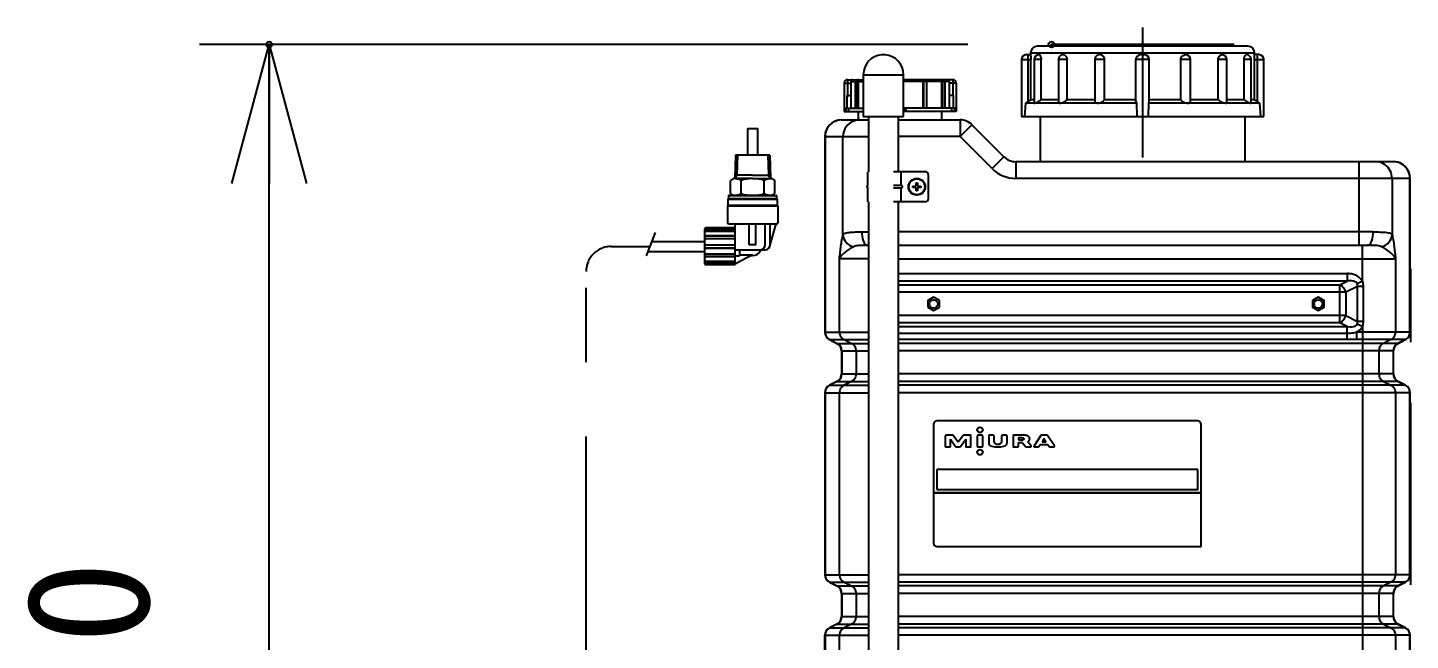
# Model space of a CAD drawing. Units: millimetres at full size. Extents: x -2744 to 2564, y -1956 to 1957.
# Drawn here: x 17 to 844, y -1391 to -1025 of the extents above; entities that cross this region are included whole.
import ezdxf
from ezdxf.enums import TextEntityAlignment as Align

# ---------------------------------------------------------------- set-up
doc = ezdxf.new("R2010")
doc.units = ezdxf.units.MM
doc.header["$LTSCALE"] = 7
doc.header["$PDMODE"] = 32
doc.header["$PDSIZE"] = 3.5
doc.linetypes.add('USER2', pattern=[50.8, 31.75, -6.35, 6.35, -6.35])
for name, color, linetype in [('0-0_0', 7, 'Continuous'), ('0-1_LY_1', 7, 'Continuous'), ('0-2_DEFPOINTS', 7, 'Continuous')]:
    doc.layers.add(name, color=color, linetype=linetype)
doc.styles.add('ＭＳ ゴシック', font='')
doc.styles.get('ＭＳ ゴシック').set_extended_font_data('MS Gothic')

# ---------------------------------------------------------------- blocks, each defined once
blk = doc.blocks.new('_OPEN30')
at = {"layer": '0-0_0'}
blk.add_line((0, 0), (-1, 0), dxfattribs=at)
blk.add_lwpolyline([(-1, 0.26795), (0, 0), (-1, -0.26795)], dxfattribs=at)
blk = doc.blocks.new('D3')
at = {"layer": '0-0_0'}
for p, q in [((-6564.824, 3219.137), (-7024.331, 3219.137)), ((-6982.64, 2569.137), (-6982.64, 3219.137)), ((-6700.324, 2569.137), (-7024.331, 2569.137))]:
    blk.add_line(p, q, dxfattribs=at)
at = {"layer": '0-2_DEFPOINTS'}
for p in [(-6982.64, 3219.137), (-6514.824, 3219.137), (-6650.324, 2569.137)]:
    blk.add_point(p, dxfattribs=at)
at = {"layer": '0-0_0', "xscale": 83.1, "yscale": 83.1}
for p, rotation in [((-6982.64, 3219.137), 90), ((-6982.64, 2569.137), 270)]:
    blk.add_blockref('_OPEN30', p, dxfattribs=dict(at, rotation=rotation))
at = {"layer": '0-0_0', "style": 'ＭＳ ゴシック'}
blk.add_text('650', height=73.31, rotation=90, dxfattribs=at).set_placement((-7032.64, 2760.943), align=Align.BOTTOM_LEFT)

msp = doc.modelspace()

# ---------------------------------------------------------------- linework, layer by layer
at = {"layer": '0-1_LY_1', "linetype": 'USER2'}
for p, q in [((683.407, -1025.151), (683.407, -1102.818)), ((365.669, -1155.897), (388.862, -1155.897)), ((350.669, -1491.763), (350.669, -1170.897))]:
    msp.add_line(p, q, dxfattribs=at)
at = {"layer": '0-1_LY_1'}
for p, q in [((529.407, -1041.305), (527.407, -1041.305)), ((613.907, -1041.263), (616.415, -1041.263)), ((614.907, -1069.341), (614.907, -1041.263)), ((616.407, -1040.263), (750.407, -1040.263)), ((616.407, -1040.263), (616.407, -1041.263)), ((746.407, -1036.263), (620.407, -1036.263)), ((737.907, -1035.263), (628.907, -1035.263)), ((628.907, -1035.263), (628.907, -1036.263)), ((682.407, -1041.263), (684.407, -1041.263)), ((737.907, -1036.263), (737.907, -1035.263)), ((752.907, -1041.263), (750.4, -1041.263)), ((750.407, -1041.263), (750.407, -1040.263)), ((751.907, -1041.263), (751.907, -1069.341)), ((610.907, -1044.263), (610.907, -1078.263)), ((610.907, -1044.263), (616.527, -1044.263)), ((618.508, -1044.263), (618.508, -1070.107)), ((622.717, -1044.263), (618.508, -1044.263)), ((638.2, -1044.263), (633.031, -1044.263)), ((633.031, -1044.263), (633.031, -1069.689)), ((660.564, -1044.263), (654.768, -1044.263)), ((654.768, -1044.263), (654.768, -1069.064)), ((660.564, -1068.263), (660.564, -1044.263)), ((687.407, -1044.263), (679.407, -1044.263)), ((679.407, -1069.341), (679.407, -1044.263)), ((687.407, -1069.341), (687.407, -1044.263)), ((706.251, -1068.263), (706.251, -1044.263)), ((712.047, -1044.263), (706.251, -1044.263)), ((712.047, -1069.057), (712.047, -1044.263)), ((728.615, -1068.263), (728.615, -1044.263)), ((733.784, -1044.263), (728.615, -1044.263)), ((733.784, -1069.694), (733.784, -1044.263)), ((744.098, -1068.263), (744.098, -1044.263)), ((748.307, -1044.263), (744.098, -1044.263)), ((748.307, -1070.102), (748.307, -1044.263)), ((750.288, -1068.263), (750.288, -1044.263)), ((750.288, -1044.263), (755.907, -1044.263)), ((755.907, -1078.263), (755.907, -1044.263)), ((504.907, -1058.263), (508.975, -1058.263)), ((504.907, -1058.263), (504.907, -1075.263)), ((506.907, -1056.263), (506.907, -1065.763)), ((506.907, -1056.263), (516.407, -1056.263)), ((508.975, -1058.263), (508.975, -1073.263)), ((511.427, -1057.263), (511.427, -1073.263)), ((512.927, -1073.263), (512.927, -1057.263)), ((513.374, -1057.263), (513.374, -1073.263)), ((516.407, -1053.263), (540.407, -1053.263)), ((516.407, -1053.263), (516.407, -1078.263)), ((540.407, -1078.263), (540.407, -1053.263)), ((569.907, -1056.263), (540.407, -1056.263)), ((567.857, -1057.263), (540.407, -1057.263)), ((540.407, -1073.263), (540.407, -1058.263)), ((552.283, -1073.263), (552.283, -1057.263)), ((552.541, -1073.263), (552.541, -1057.263)), ((554.407, -1073.263), (554.407, -1057.263)), ((563.441, -1073.263), (563.441, -1057.263)), ((563.888, -1073.263), (563.888, -1057.263)), ((565.388, -1073.263), (565.388, -1057.263)), ((567.84, -1073.263), (567.84, -1058.263)), ((571.907, -1058.263), (567.84, -1058.263)), ((569.907, -1056.263), (569.907, -1065.763)), ((571.907, -1058.263), (571.907, -1075.263)), ((506.475, -1065.763), (506.475, -1073.263)), ((506.475, -1065.763), (508.975, -1065.763)), ((504.907, -1073.263), (516.407, -1073.263)), ((505.907, -1073.263), (505.907, -1075.263)), ((507.606, -1073.263), (507.606, -1075.263)), ((571.907, -1073.263), (540.407, -1073.263)), ((540.907, -1073.263), (540.907, -1075.263)), ((541.907, -1073.263), (541.907, -1075.263)), ((569.209, -1073.263), (569.209, -1075.263)), ((570.907, -1073.263), (570.907, -1075.263)), ((612.995, -1078.263), (613.508, -1070.263)), ((679.66, -1070.263), (613.508, -1070.263)), ((679.407, -1068.263), (660.564, -1068.263)), ((679.407, -1069.341), (679.66, -1070.263)), ((679.66, -1070.263), (679.894, -1078.263)), ((686.921, -1078.263), (687.155, -1070.263)), ((687.155, -1070.263), (687.407, -1069.341)), ((753.307, -1070.263), (687.155, -1070.263)), ((706.251, -1068.263), (687.407, -1068.263)), ((728.615, -1068.263), (712.047, -1068.263)), ((744.098, -1068.263), (733.784, -1068.263)), ((750.288, -1068.263), (748.307, -1068.263)), ((753.307, -1070.263), (753.82, -1078.263)), ((503.407, -1080.263), (519.407, -1080.263)), ((504.907, -1075.263), (516.407, -1075.263)), ((513.407, -1075.263), (513.407, -1080.263)), ((516.407, -1078.263), (540.407, -1078.263)), ((519.407, -1078.263), (519.407, -1111.263)), ((537.407, -1111.263), (537.407, -1078.263)), ((571.907, -1075.263), (540.407, -1075.263)), ((563.407, -1080.263), (563.407, -1075.263)), ((610.907, -1078.263), (755.907, -1078.263)), ((622.157, -1078.263), (622.157, -1105.263)), ((744.657, -1105.263), (744.657, -1078.263)), ((447.191, -1085.397), (447.191, -1101.397)), ((493.407, -1090.263), (519.407, -1090.263)), ((493.407, -1090.263), (493.407, -1207.173)), ((493.557, -1090.263), (493.557, -1207.173)), ((504.239, -1148.918), (504.239, -1090.263)), ((574.265, -1090.263), (537.407, -1090.263)), ((574.265, -1090.263), (581.336, -1083.192)), ((593.407, -1109.405), (574.265, -1090.263)), ((439.969, -1101.397), (439.531, -1115.403)), ((460.414, -1101.397), (439.969, -1101.397)), ((441.131, -1101.397), (440.76, -1113.275)), ((459.252, -1101.397), (459.623, -1113.275)), ((460.414, -1101.397), (460.851, -1115.403)), ((607.55, -1105.263), (607.55, -1115.263)), ((833.407, -1105.263), (607.55, -1105.263)), ((812.725, -1105.263), (812.725, -1155.263)), ((438.691, -1115.397), (436.912, -1116.424)), ((450.191, -1115.397), (438.691, -1115.397)), ((439.531, -1115.403), (440.76, -1113.275)), ((450.191, -1113.275), (439.598, -1113.275)), ((450.191, -1113.275), (460.785, -1113.275)), ((450.191, -1115.397), (461.691, -1115.397)), ((460.851, -1115.403), (459.623, -1113.275)), ((461.691, -1115.397), (460.851, -1115.397)), ((461.691, -1115.397), (463.47, -1116.424)), ((519.107, -1119.563), (519.107, -1111.263)), ((519.107, -1111.263), (519.407, -1111.263)), ((553.407, -1111.263), (534.51, -1111.263)), ((539.107, -1119.563), (539.107, -1111.263)), ((555.407, -1127.263), (555.407, -1113.263)), ((843.407, -1115.263), (607.55, -1115.263)), ((832.576, -1115.263), (832.576, -1148.918)), ((843.258, -1207.173), (843.258, -1115.263)), ((843.407, -1207.173), (843.407, -1115.263)), ((436.912, -1124.37), (436.912, -1116.424)), ((438.691, -1125.397), (436.912, -1124.37)), ((443.263, -1124.37), (443.263, -1116.424)), ((457.119, -1124.37), (457.119, -1116.424)), ((461.691, -1125.397), (463.47, -1124.37)), ((463.47, -1124.37), (463.47, -1116.424)), ((519.439, -1119.563), (519.107, -1119.563)), ((519.107, -1120.963), (519.439, -1120.963)), ((519.107, -1129.263), (519.107, -1120.963)), ((539.107, -1119.563), (534.51, -1119.563)), ((534.51, -1120.963), (539.107, -1120.963)), ((539.107, -1129.263), (539.107, -1120.963)), ((545.957, -1120.623), (545.957, -1119.903)), ((545.957, -1119.903), (548.047, -1119.903)), ((548.047, -1120.623), (545.957, -1120.623)), ((548.047, -1117.813), (548.767, -1117.813)), ((548.047, -1119.903), (548.047, -1117.813)), ((548.047, -1122.713), (548.047, -1120.623)), ((548.767, -1122.713), (548.047, -1122.713)), ((548.767, -1117.813), (548.767, -1119.903)), ((548.767, -1119.903), (550.857, -1119.903)), ((550.857, -1120.623), (548.767, -1120.623)), ((548.767, -1120.623), (548.767, -1122.713)), ((550.857, -1119.903), (550.857, -1120.623)), ((435.441, -1131.397), (435.191, -1131.647)), ((435.191, -1131.647), (465.191, -1131.647)), ((435.191, -1131.647), (435.191, -1141.897)), ((435.441, -1127.647), (435.691, -1127.397)), ((435.441, -1127.647), (435.441, -1131.397)), ((464.941, -1131.397), (435.441, -1131.397)), ((435.691, -1125.897), (435.691, -1127.397)), ((464.691, -1127.397), (435.691, -1127.397)), ((436.191, -1125.397), (464.191, -1125.397)), ((461.691, -1125.397), (438.691, -1125.397)), ((443.191, -1125.397), (457.191, -1125.397)), ((443.191, -1125.397), (450.191, -1125.397)), ((457.191, -1125.397), (450.191, -1125.397)), ((464.691, -1127.397), (464.691, -1125.897)), ((464.941, -1127.647), (464.941, -1131.397)), ((464.941, -1131.397), (465.191, -1131.647)), ((465.191, -1131.647), (465.191, -1141.897)), ((519.107, -1129.263), (519.407, -1129.263)), ((519.407, -1129.263), (519.407, -1553.263)), ((553.407, -1129.263), (534.51, -1129.263)), ((537.407, -1553.263), (537.407, -1129.263)), ((386.693, -1161.449), (392.116, -1147.567)), ((421.691, -1166.397), (421.691, -1145.397)), ((439.191, -1144.897), (422.191, -1144.897)), ((439.191, -1144.943), (422.191, -1144.943)), ((439.191, -1145.911), (422.191, -1145.911)), ((439.191, -1146.365), (422.191, -1146.365)), ((439.191, -1146.91), (422.191, -1146.91)), ((436.191, -1142.397), (435.691, -1142.397)), ((436.191, -1142.397), (464.191, -1142.397)), ((439.691, -1165.671), (439.691, -1142.897)), ((439.691, -1166.397), (439.691, -1145.397)), ((448.191, -1154.897), (448.191, -1142.897)), ((452.191, -1154.897), (452.191, -1142.897)), ((457.691, -1154.897), (457.691, -1142.897)), ((460.691, -1154.897), (464.191, -1142.397)), ((460.691, -1154.897), (460.691, -1142.897)), ((464.191, -1142.397), (464.691, -1142.397)), ((515.476, -1147.263), (519.407, -1147.263)), ((821.339, -1147.263), (537.407, -1147.263)), ((390.034, -1152.897), (421.691, -1152.897)), ((439.191, -1149.555), (422.191, -1149.555)), ((439.191, -1149.843), (422.191, -1149.843)), ((439.191, -1151.285), (422.191, -1151.285)), ((422.191, -1154.898), (439.191, -1154.898)), ((422.191, -1154.944), (439.191, -1154.944)), ((422.191, -1156.851), (439.191, -1156.851)), ((422.191, -1156.896), (439.191, -1156.896)), ((452.191, -1154.897), (448.191, -1154.897)), ((518.921, -1155.263), (518.443, -1155.263)), ((519.407, -1155.263), (518.921, -1155.263)), ((537.407, -1155.263), (817.894, -1155.263)), ((814.813, -1176.767), (814.813, -1155.263)), ((818.348, -1155.263), (817.894, -1155.263)), ((387.69, -1158.897), (421.691, -1158.897)), ((439.191, -1160.509), (422.191, -1160.509)), ((439.191, -1161.951), (422.191, -1161.951)), ((439.191, -1162.24), (422.191, -1162.24)), ((439.191, -1164.885), (422.191, -1164.885)), ((439.191, -1165.43), (422.191, -1165.43)), ((439.691, -1157.897), (457.691, -1157.897)), ((439.691, -1161.477), (442.391, -1161.477)), ((439.691, -1166.497), (439.691, -1165.671)), ((450.191, -1160.997), (440.423, -1166.114)), ((442.391, -1157.897), (442.391, -1161.477)), ((442.391, -1160.997), (450.191, -1160.997)), ((449.428, -1161.397), (450.191, -1161.397)), ((519.407, -1163.263), (502.151, -1163.263)), ((502.151, -1207.173), (502.151, -1163.263)), ((537.407, -1163.263), (834.663, -1163.263)), ((834.663, -1163.263), (834.663, -1207.173)), ((439.191, -1165.884), (422.191, -1165.884)), ((439.191, -1166.852), (422.191, -1166.852)), ((439.191, -1166.897), (422.191, -1166.897)), ((843.514, -1169.338), (843.514, -1213.248)), ((805.809, -1176.645), (537.407, -1176.645)), ((537.407, -1178.881), (801.336, -1178.881)), ((801.336, -1178.881), (805.809, -1176.645)), ((801.336, -1201.645), (801.336, -1178.881)), ((811.952, -1179.813), (804.872, -1183.353)), ((814.813, -1176.767), (811.801, -1178.197)), ((811.952, -1200.713), (811.952, -1179.813)), ((815.353, -1179.813), (815.353, -1200.713)), ((804.872, -1183.353), (537.407, -1183.353)), ((558.407, -1186.263), (554.943, -1188.263)), ((554.943, -1188.263), (554.943, -1192.263)), ((561.872, -1188.263), (558.407, -1186.263)), ((561.872, -1192.263), (561.872, -1188.263)), ((561.907, -1192.284), (561.907, -1188.242)), ((788.407, -1186.263), (784.943, -1188.263)), ((784.943, -1188.263), (784.943, -1192.263)), ((791.872, -1188.263), (788.407, -1186.263)), ((791.872, -1192.263), (791.872, -1188.263)), ((804.872, -1183.353), (804.872, -1197.173)), ((804.872, -1197.173), (537.407, -1197.173)), ((554.907, -1192.284), (558.407, -1194.304)), ((554.943, -1192.263), (558.407, -1194.263)), ((558.407, -1194.263), (561.872, -1192.263)), ((558.407, -1194.304), (561.907, -1192.284)), ((784.943, -1192.263), (788.407, -1194.263)), ((788.407, -1194.263), (791.872, -1192.263)), ((804.872, -1197.173), (811.952, -1200.713)), ((801.336, -1201.645), (537.407, -1201.645)), ((537.407, -1203.881), (805.809, -1203.881)), ((805.809, -1203.881), (801.336, -1201.645)), ((814.813, -1203.758), (811.801, -1202.329)), ((815.353, -1200.713), (811.952, -1200.713)), ((814.813, -1203.758), (814.813, -1418.336)), ((493.407, -1207.173), (519.407, -1207.173)), ((496.171, -1211.645), (519.407, -1211.645)), ((496.171, -1211.645), (500.644, -1213.881)), ((496.3, -1211.645), (500.739, -1213.881)), ((500.644, -1213.881), (519.407, -1213.881)), ((504.895, -1211.645), (509.334, -1213.881)), ((537.407, -1207.744), (805.809, -1207.744)), ((805.809, -1211.608), (537.407, -1211.608)), ((836.171, -1213.881), (537.407, -1213.881)), ((843.407, -1207.173), (811.336, -1207.173)), ((840.644, -1211.645), (811.336, -1211.645)), ((831.92, -1211.645), (827.481, -1213.881)), ((840.515, -1211.645), (836.076, -1213.881)), ((836.171, -1213.881), (840.644, -1211.645)), ((503.407, -1218.353), (519.407, -1218.353)), ((503.407, -1218.353), (503.407, -1232.173)), ((503.482, -1218.353), (503.482, -1232.173)), ((512.077, -1218.353), (512.077, -1232.173)), ((833.407, -1218.353), (537.407, -1218.353)), ((824.738, -1218.353), (824.738, -1232.173)), ((833.333, -1218.353), (833.333, -1232.173)), ((833.407, -1232.173), (833.407, -1218.353)), ((500.644, -1236.645), (496.171, -1238.881)), ((496.171, -1238.881), (519.407, -1238.881)), ((500.739, -1236.645), (496.3, -1238.881)), ((500.644, -1236.645), (519.407, -1236.645)), ((503.407, -1232.173), (519.407, -1232.173)), ((509.334, -1236.645), (504.895, -1238.881)), ((833.407, -1232.173), (537.407, -1232.173)), ((836.171, -1236.645), (537.407, -1236.645)), ((840.644, -1238.881), (537.407, -1238.881)), ((827.481, -1236.645), (831.92, -1238.881)), ((836.076, -1236.645), (840.515, -1238.881)), ((840.644, -1238.881), (836.171, -1236.645)), ((493.407, -1243.353), (519.407, -1243.353)), ((493.407, -1243.353), (493.407, -1352.173)), ((493.557, -1243.353), (493.557, -1352.173)), ((502.151, -1352.173), (502.151, -1243.353)), ((843.407, -1243.353), (537.407, -1243.353)), ((834.663, -1243.353), (834.663, -1352.173)), ((843.258, -1352.173), (843.258, -1243.353)), ((843.407, -1352.173), (843.407, -1243.353)), ((843.514, -1249.429), (843.514, -1358.248)), ((558.407, -1262.263), (558.407, -1303.263)), ((716.407, -1260.263), (560.407, -1260.263)), ((718.407, -1303.263), (718.407, -1262.263)), ((565.408, -1269.163), (565.408, -1275.363)), ((569.817, -1268.763), (565.808, -1268.763)), ((568.52, -1271.162), (571.545, -1275.589)), ((568.52, -1275.363), (568.52, -1271.162)), ((573.114, -1273.022), (570.141, -1268.928)), ((576.195, -1268.923), (573.114, -1273.022)), ((574.48, -1275.595), (577.638, -1271.162)), ((580.343, -1268.763), (576.515, -1268.763)), ((577.638, -1271.162), (577.638, -1275.363)), ((580.743, -1275.363), (580.743, -1269.163)), ((584.51, -1269.163), (584.51, -1275.363)), ((587.369, -1268.763), (584.91, -1268.763)), ((587.769, -1275.363), (587.769, -1269.163)), ((591.36, -1269.163), (591.36, -1273.047)), ((594.181, -1268.763), (591.76, -1268.763)), ((594.581, -1272.864), (594.581, -1269.163)), ((599.103, -1269.163), (599.103, -1272.864)), ((601.924, -1268.763), (599.503, -1268.763)), ((602.324, -1273.047), (602.324, -1269.163)), ((605.939, -1269.163), (605.939, -1275.363)), ((609.191, -1273.172), (611.197, -1273.172)), ((609.191, -1275.363), (609.191, -1273.172)), ((616.71, -1275.112), (614.726, -1272.652)), ((622.613, -1268.941), (618.476, -1275.141)), ((626.17, -1268.763), (622.945, -1268.763)), ((630.642, -1275.141), (626.503, -1268.941)), ((565.808, -1275.763), (568.12, -1275.763)), ((571.875, -1275.763), (574.154, -1275.763)), ((578.038, -1275.763), (580.343, -1275.763)), ((584.91, -1275.763), (587.369, -1275.763)), ((606.339, -1275.763), (608.791, -1275.763)), ((611.508, -1273.321), (613.358, -1275.614)), ((613.669, -1275.763), (616.399, -1275.763)), ((618.809, -1275.763), (621.01, -1275.763)), ((621.343, -1275.585), (622.195, -1274.308)), ((622.195, -1274.308), (626.686, -1274.308)), ((626.686, -1274.308), (627.538, -1275.585)), ((627.871, -1275.763), (630.31, -1275.763)), ((560.407, -1289.263), (560.407, -1301.263)), ((716.407, -1289.263), (560.407, -1289.263)), ((558.407, -1303.263), (718.407, -1303.263)), ((560.407, -1335.263), (718.407, -1335.263)), ((493.407, -1352.173), (519.407, -1352.173)), ((843.407, -1352.173), (537.407, -1352.173)), ((496.171, -1356.645), (519.407, -1356.645)), ((496.171, -1356.645), (500.644, -1358.881)), ((496.3, -1356.645), (500.739, -1358.881)), ((500.644, -1358.881), (519.407, -1358.881)), ((503.407, -1363.353), (519.407, -1363.353)), ((503.407, -1363.353), (503.407, -1377.173)), ((503.482, -1363.353), (503.482, -1377.173)), ((504.895, -1356.645), (509.334, -1358.881)), ((512.077, -1363.353), (512.077, -1377.173)), ((840.644, -1356.645), (537.407, -1356.645)), ((836.171, -1358.881), (537.407, -1358.881)), ((833.407, -1363.353), (537.407, -1363.353)), ((824.738, -1363.353), (824.738, -1377.173)), ((831.92, -1356.645), (827.481, -1358.881)), ((833.333, -1363.353), (833.333, -1377.173)), ((833.407, -1377.173), (833.407, -1363.353)), ((840.515, -1356.645), (836.076, -1358.881)), ((836.171, -1358.881), (840.644, -1356.645)), ((503.407, -1377.173), (519.407, -1377.173)), ((833.407, -1377.173), (537.407, -1377.173)), ((493.407, -1388.353), (519.407, -1388.353)), ((493.407, -1502.173), (493.407, -1388.353)), ((500.644, -1381.645), (496.171, -1383.881)), ((496.171, -1383.881), (519.407, -1383.881)), ((500.739, -1381.645), (496.3, -1383.881)), ((500.644, -1381.645), (519.407, -1381.645)), ((502.151, -1419.178), (502.151, -1388.353)), ((509.334, -1381.645), (504.895, -1383.881)), ((836.171, -1381.645), (537.407, -1381.645)), ((840.644, -1383.881), (537.407, -1383.881)), ((843.407, -1388.353), (537.407, -1388.353)), ((827.481, -1381.645), (831.92, -1383.881)), ((834.663, -1388.353), (834.663, -1418.336)), ((836.076, -1381.645), (840.515, -1383.881)), ((840.644, -1383.881), (836.171, -1381.645)), ((843.258, -1416.988), (843.258, -1388.353)), ((843.407, -1416.988), (843.407, -1388.353))]:
    msp.add_line(p, q, dxfattribs=at)
for points in [[(616.415, -1041.263), (616.437, -1041.432), (616.469, -1041.92), (616.501, -1042.672), (616.523, -1043.605), (616.527, -1044.263)], [(621.508, -1041.263), (621.894, -1041.432), (622.248, -1041.919), (622.525, -1042.671), (622.686, -1043.602), (622.717, -1044.263)], [(636.033, -1041.263), (636.738, -1041.432), (637.374, -1041.919), (637.863, -1042.671), (638.145, -1043.602), (638.2, -1044.263)], [(657.769, -1041.263), (658.687, -1041.432), (659.508, -1041.919), (660.135, -1042.671), (660.495, -1043.602), (660.564, -1044.263)], [(706.251, -1044.263), (706.316, -1043.763), (706.41, -1043.27), (706.867, -1042.389), (707.571, -1041.719), (708.437, -1041.336), (709.049, -1041.263)], [(728.615, -1044.263), (728.666, -1043.764), (728.74, -1043.27), (729.098, -1042.389), (729.646, -1041.719), (730.315, -1041.336), (730.785, -1041.263)], [(744.098, -1044.263), (744.169, -1043.27), (744.373, -1042.389), (744.681, -1041.719), (745.052, -1041.336), (745.308, -1041.263)], [(750.288, -1044.263), (750.298, -1043.271), (750.324, -1042.391), (750.357, -1041.721), (750.387, -1041.337), (750.4, -1041.263)], [(618.508, -1068.263), (616.527, -1068.263), (616.527, -1044.263)], [(633.031, -1068.263), (622.717, -1068.263), (622.717, -1044.263)], [(654.768, -1068.263), (638.2, -1068.263), (638.2, -1044.263)], [(509.907, -1056.263), (509.362, -1056.432), (509.089, -1056.732), (508.97, -1057.067), (508.958, -1057.263), (516.407, -1057.263)], [(508.958, -1057.263), (508.963, -1057.402), (508.975, -1058.048), (508.975, -1058.263)], [(512.927, -1057.263), (512.923, -1057.145), (512.913, -1057.029), (512.896, -1056.917), (512.872, -1056.809), (512.842, -1056.707), (512.807, -1056.613), (512.766, -1056.529), (512.721, -1056.454), (512.671, -1056.39), (512.618, -1056.339), (512.562, -1056.3), (512.505, -1056.275), (512.466, -1056.266), (512.427, -1056.263)], [(513.726, -1056.263), (513.563, -1056.372), (513.465, -1056.585), (513.408, -1056.829), (513.38, -1057.075), (513.374, -1057.263)], [(552.283, -1057.263), (552.297, -1056.999), (552.333, -1056.767), (552.408, -1056.52), (552.534, -1056.32), (552.657, -1056.263)], [(553.407, -1056.263), (553.272, -1056.275), (553.14, -1056.312), (553.014, -1056.372), (552.898, -1056.454), (552.795, -1056.556), (552.707, -1056.675), (552.636, -1056.809), (552.584, -1056.954), (552.552, -1057.106), (552.541, -1057.263)], [(563.441, -1057.263), (563.429, -1056.999), (563.396, -1056.767), (563.328, -1056.52), (563.21, -1056.32), (563.089, -1056.263)], [(564.388, -1056.263), (564.31, -1056.275), (564.234, -1056.312), (564.161, -1056.372), (564.094, -1056.454), (564.035, -1056.556), (563.984, -1056.675), (563.943, -1056.809), (563.913, -1056.954), (563.894, -1057.106), (563.888, -1057.263)], [(567.857, -1057.263), (567.823, -1056.964), (567.652, -1056.621), (567.289, -1056.341), (566.907, -1056.263)], [(567.84, -1058.263), (567.84, -1058.178), (567.849, -1057.523), (567.857, -1057.263)], [(570.34, -1073.263), (570.34, -1065.763), (567.84, -1065.763)], [(613.508, -1070.263), (614.907, -1069.341), (614.968, -1069.3), (615.748, -1068.781), (616.527, -1068.263)], [(618.508, -1070.116), (618.635, -1070.253), (618.736, -1070.263)], [(618.736, -1070.263), (619.014, -1070.226), (619.57, -1070.05), (620.288, -1069.734), (621.166, -1069.267), (621.676, -1068.964), (622.174, -1068.642), (622.717, -1068.263)], [(633.031, -1069.699), (633.034, -1069.755), (633.219, -1070.088), (633.708, -1070.253), (633.91, -1070.263)], [(633.91, -1070.263), (634.366, -1070.226), (635.118, -1070.05), (635.953, -1069.734), (636.411, -1069.514), (636.856, -1069.267), (637.324, -1068.972), (637.766, -1068.642), (638.2, -1068.263)], [(654.768, -1069.066), (654.768, -1069.092), (655.047, -1069.755), (655.569, -1070.088), (656.347, -1070.253), (656.62, -1070.263)], [(656.62, -1070.263), (657.184, -1070.226), (658.017, -1070.05), (658.843, -1069.734), (659.634, -1069.267), (660.307, -1068.642), (660.564, -1068.263)], [(706.251, -1068.263), (706.593, -1068.688), (706.957, -1069.092), (707.456, -1069.466), (708.017, -1069.755), (708.935, -1070.088), (709.911, -1070.253), (710.195, -1070.263)], [(710.195, -1070.263), (710.715, -1070.226), (711.338, -1070.05), (711.788, -1069.734), (712.028, -1069.267), (712.047, -1069.064)], [(728.615, -1068.263), (729.14, -1068.686), (729.676, -1069.092), (730.276, -1069.454), (730.91, -1069.755), (731.827, -1070.088), (732.681, -1070.253), (732.905, -1070.263)], [(732.905, -1070.263), (733.279, -1070.226), (733.641, -1070.05), (733.783, -1069.734), (733.784, -1069.699)], [(744.098, -1068.263), (744.721, -1068.682), (745.351, -1069.092), (745.952, -1069.441), (746.571, -1069.755), (747.348, -1070.088), (747.95, -1070.253), (748.079, -1070.263)], [(748.079, -1070.263), (748.25, -1070.226), (748.307, -1070.116)], [(750.288, -1068.263), (751.067, -1068.781), (751.847, -1069.3), (751.907, -1069.341), (753.307, -1070.263)], [(503.482, -1080.263), (501.929, -1080.386), (500.415, -1080.752), (498.976, -1081.353), (497.648, -1082.173), (496.464, -1083.192), (495.452, -1084.385), (494.638, -1085.723), (494.042, -1087.173), (493.679, -1088.699), (493.557, -1090.263)], [(514.164, -1080.263), (512.612, -1080.386), (511.097, -1080.752), (509.658, -1081.353), (508.33, -1082.173), (507.146, -1083.192), (506.134, -1084.385), (505.321, -1085.723), (504.725, -1087.173), (504.361, -1088.699), (504.239, -1090.263)], [(537.407, -1080.263), (574.265, -1080.263), (574.265, -1090.263)], [(447.191, -1085.397), (453.191, -1085.397), (453.191, -1101.397)], [(581.336, -1083.192), (600.479, -1102.334), (593.407, -1109.405)], [(832.576, -1115.263), (832.507, -1114.087), (832.302, -1112.928), (831.963, -1111.802), (831.494, -1110.723), (830.903, -1109.707), (830.198, -1108.768), (829.388, -1107.92), (828.485, -1107.173), (827.5, -1106.538), (826.449, -1106.024), (825.345, -1105.638), (824.203, -1105.386), (823.429, -1105.294), (822.651, -1105.263)], [(843.258, -1115.263), (843.19, -1114.087), (842.984, -1112.928), (842.645, -1111.802), (842.177, -1110.723), (841.586, -1109.707), (840.88, -1108.768), (840.07, -1107.92), (839.167, -1107.173), (838.183, -1106.538), (837.131, -1106.024), (836.027, -1105.638), (834.886, -1105.386), (834.112, -1105.294), (833.333, -1105.263)], [(435.441, -1127.647), (464.941, -1127.647), (464.691, -1127.397)], [(502.151, -1163.263), (502.154, -1163.244), (502.257, -1162.264), (502.361, -1161.284), (502.466, -1160.305), (502.574, -1159.326), (502.685, -1158.347), (502.793, -1157.438), (502.904, -1156.53), (503.02, -1155.622), (503.141, -1154.715), (503.267, -1153.808), (503.401, -1152.896), (503.55, -1151.987), (503.725, -1151.083), (503.888, -1150.36), (504.064, -1149.639), (504.239, -1148.918)], [(504.239, -1148.918), (504.927, -1148.239), (505.54, -1147.939), (506.225, -1147.771), (507.07, -1147.619), (507.908, -1147.504), (508.63, -1147.435), (509.357, -1147.385), (510.086, -1147.35), (510.921, -1147.318), (511.754, -1147.296), (512.587, -1147.281), (513.55, -1147.272), (514.513, -1147.267), (515.476, -1147.263)], [(504.239, -1148.918), (504.405, -1150.13), (504.781, -1151.31), (505.356, -1152.426), (506.115, -1153.447), (507.036, -1154.346), (508.096, -1155.099), (509.266, -1155.686), (510.515, -1156.09)], [(515.476, -1147.263), (515.518, -1148.514), (515.645, -1149.735), (515.851, -1150.895), (516.134, -1151.965), (516.485, -1152.92), (516.896, -1153.735), (517.357, -1154.391), (517.857, -1154.871), (518.382, -1155.164), (518.921, -1155.263)], [(817.894, -1155.263), (818.433, -1155.164), (818.958, -1154.871), (819.458, -1154.391), (819.919, -1153.735), (820.33, -1152.92), (820.681, -1151.965), (820.964, -1150.895), (821.17, -1149.735), (821.297, -1148.514), (821.339, -1147.263)], [(821.339, -1147.263), (822.063, -1147.264), (822.787, -1147.267), (823.655, -1147.273), (824.524, -1147.285), (825.392, -1147.304), (826.155, -1147.327), (826.917, -1147.359), (827.68, -1147.401), (828.611, -1147.473), (829.535, -1147.581), (830.264, -1147.706), (830.993, -1147.875), (831.525, -1148.043), (831.999, -1148.308), (832.576, -1148.918)], [(826.3, -1156.09), (827.549, -1155.686), (828.719, -1155.099), (829.779, -1154.346), (830.7, -1153.447), (831.459, -1152.426), (832.034, -1151.31), (832.41, -1150.13), (832.576, -1148.918)], [(832.576, -1148.918), (832.747, -1149.619), (832.919, -1150.32), (833.079, -1151.024), (833.259, -1151.947), (833.411, -1152.876), (833.548, -1153.808), (833.673, -1154.708), (833.793, -1155.609), (833.908, -1156.51), (834.019, -1157.412), (834.126, -1158.314), (834.238, -1159.299), (834.347, -1160.285), (834.453, -1161.271), (834.557, -1162.257), (834.661, -1163.244), (834.663, -1163.263)], [(510.515, -1156.09), (509.849, -1156.468), (509.183, -1156.845), (508.525, -1157.234), (507.869, -1157.65), (507.226, -1158.086), (506.591, -1158.535), (505.959, -1159.001), (505.338, -1159.48), (504.734, -1159.98), (504.153, -1160.505), (503.667, -1160.99), (503.206, -1161.503), (502.83, -1161.98), (502.508, -1162.493), (502.151, -1163.263)], [(518.443, -1155.263), (517.458, -1155.274), (516.473, -1155.285), (515.488, -1155.306), (514.542, -1155.347), (513.596, -1155.416), (512.652, -1155.517), (512.069, -1155.604), (511.498, -1155.736), (511.004, -1155.906), (510.515, -1156.09)], [(826.3, -1156.09), (825.408, -1155.814), (824.509, -1155.569), (823.675, -1155.433), (822.829, -1155.365), (821.977, -1155.332), (821.178, -1155.308), (820.381, -1155.288), (819.584, -1155.273), (818.787, -1155.265), (818.348, -1155.263)], [(834.663, -1163.263), (834.307, -1162.493), (833.859, -1161.787), (833.313, -1161.145), (832.709, -1160.55), (832.109, -1160.014), (831.494, -1159.502), (830.865, -1159.011), (830.224, -1158.535), (829.592, -1158.086), (828.949, -1157.652), (828.294, -1157.236), (827.634, -1156.847), (826.967, -1156.469), (826.3, -1156.09)], [(537.407, -1172.173), (805.809, -1172.173), (805.809, -1176.645)], [(814.813, -1176.767), (814.278, -1175.841), (813.597, -1175.001), (812.775, -1174.256), (811.823, -1173.615), (810.751, -1173.085), (809.572, -1172.672), (808.299, -1172.38), (806.947, -1172.214), (806.382, -1172.183), (805.809, -1172.173)], [(804.872, -1183.353), (804.646, -1182.62), (804.339, -1181.905), (803.959, -1181.225), (803.516, -1180.597), (803.019, -1180.036), (802.481, -1179.555), (801.916, -1179.167), (801.336, -1178.881)], [(811.801, -1178.197), (811.518, -1177.742), (811.119, -1177.351), (810.608, -1177.028), (809.992, -1176.778), (809.277, -1176.602), (808.471, -1176.504), (807.584, -1176.483), (806.626, -1176.541), (806.222, -1176.587), (805.809, -1176.645)], [(811.952, -1179.813), (812.004, -1178.965), (811.93, -1178.551), (811.801, -1178.197)], [(814.813, -1176.767), (815.041, -1177.462), (815.193, -1178.235), (815.273, -1179.024), (815.353, -1179.813), (811.952, -1179.813)], [(561.907, -1188.242), (558.407, -1186.221), (554.907, -1188.242), (554.907, -1192.284)], [(801.336, -1201.645), (801.916, -1201.359), (802.481, -1200.971), (803.019, -1200.49), (803.516, -1199.929), (803.959, -1199.301), (804.339, -1198.621), (804.646, -1197.906), (804.872, -1197.173)], [(805.809, -1203.881), (807.267, -1204.031), (808.58, -1204.014), (809.715, -1203.828), (810.645, -1203.479), (811.346, -1202.975), (811.801, -1202.329)], [(811.336, -1207.173), (811.336, -1211.645), (805.809, -1211.608), (805.809, -1203.881)], [(811.336, -1207.173), (813.417, -1205.707), (814.813, -1203.758)], [(811.801, -1202.329), (812.009, -1201.504), (812.008, -1201.125), (811.952, -1200.713)], [(815.353, -1200.713), (815.323, -1201.463), (815.2, -1202.234), (815.006, -1202.996), (814.813, -1203.758)], [(493.557, -1207.173), (493.604, -1207.862), (493.745, -1208.539), (493.978, -1209.189), (494.298, -1209.801), (494.698, -1210.363), (495.171, -1210.864), (495.709, -1211.294), (496.3, -1211.645)], [(503.482, -1218.353), (503.435, -1217.663), (503.293, -1216.987), (503.06, -1216.336), (502.741, -1215.724), (502.341, -1215.163), (501.867, -1214.662), (501.33, -1214.232), (500.739, -1213.881)], [(502.151, -1207.173), (502.199, -1207.862), (502.34, -1208.539), (502.573, -1209.189), (502.893, -1209.801), (503.293, -1210.363), (503.766, -1210.864), (504.304, -1211.294), (504.895, -1211.645)], [(512.077, -1218.353), (512.03, -1217.663), (511.888, -1216.987), (511.655, -1216.336), (511.336, -1215.724), (510.935, -1215.163), (510.462, -1214.662), (509.925, -1214.232), (509.334, -1213.881)], [(805.809, -1207.744), (806.731, -1207.712), (807.653, -1207.679), (808.572, -1207.613), (809.496, -1207.489), (810.416, -1207.331), (811.336, -1207.173)], [(827.481, -1213.881), (826.89, -1214.232), (826.353, -1214.662), (825.88, -1215.163), (825.479, -1215.724), (825.16, -1216.336), (824.927, -1216.987), (824.785, -1217.663), (824.738, -1218.353)], [(831.92, -1211.645), (832.511, -1211.294), (833.049, -1210.864), (833.522, -1210.363), (833.922, -1209.801), (834.242, -1209.189), (834.475, -1208.539), (834.616, -1207.862), (834.663, -1207.173)], [(836.076, -1213.881), (835.485, -1214.232), (834.948, -1214.662), (834.474, -1215.163), (834.074, -1215.724), (833.755, -1216.336), (833.522, -1216.987), (833.38, -1217.663), (833.333, -1218.353)], [(840.515, -1211.645), (841.106, -1211.294), (841.644, -1210.864), (842.117, -1210.363), (842.517, -1209.801), (842.837, -1209.189), (843.07, -1208.539), (843.211, -1207.862), (843.258, -1207.173)], [(496.3, -1238.881), (495.709, -1239.232), (495.171, -1239.662), (494.698, -1240.163), (494.298, -1240.724), (493.978, -1241.336), (493.745, -1241.987), (493.604, -1242.663), (493.557, -1243.353)], [(500.739, -1236.645), (501.33, -1236.294), (501.867, -1235.864), (502.341, -1235.363), (502.741, -1234.801), (503.06, -1234.189), (503.293, -1233.539), (503.435, -1232.862), (503.482, -1232.173)], [(504.895, -1238.881), (504.304, -1239.232), (503.766, -1239.662), (503.293, -1240.163), (502.893, -1240.724), (502.573, -1241.336), (502.34, -1241.987), (502.199, -1242.663), (502.151, -1243.353)], [(509.334, -1236.645), (509.925, -1236.294), (510.462, -1235.864), (510.935, -1235.363), (511.336, -1234.801), (511.655, -1234.189), (511.888, -1233.539), (512.03, -1232.862), (512.077, -1232.173)], [(824.738, -1232.173), (824.785, -1232.862), (824.927, -1233.539), (825.16, -1234.189), (825.479, -1234.801), (825.88, -1235.363), (826.353, -1235.864), (826.89, -1236.294), (827.481, -1236.645)], [(834.663, -1243.353), (834.616, -1242.663), (834.475, -1241.987), (834.242, -1241.336), (833.922, -1240.724), (833.522, -1240.163), (833.049, -1239.662), (832.511, -1239.232), (831.92, -1238.881)], [(833.333, -1232.173), (833.38, -1232.862), (833.522, -1233.539), (833.755, -1234.189), (834.074, -1234.801), (834.474, -1235.363), (834.948, -1235.864), (835.485, -1236.294), (836.076, -1236.645)], [(843.258, -1243.353), (843.211, -1242.663), (843.07, -1241.987), (842.837, -1241.336), (842.517, -1240.724), (842.117, -1240.163), (841.644, -1239.662), (841.106, -1239.232), (840.515, -1238.881)], [(614.726, -1272.652), (615.091, -1272.416), (615.397, -1272.147), (615.637, -1271.85), (615.806, -1271.533), (615.9, -1271.203), (615.915, -1270.867), (615.853, -1270.533), (615.714, -1270.21), (615.502, -1269.904), (615.221, -1269.623), (614.879, -1269.373), (614.482, -1269.161), (614.041, -1268.99), (613.565, -1268.865), (613.066, -1268.788), (612.555, -1268.763), (606.339, -1268.763)], [(560.407, -1301.263), (716.407, -1301.263), (716.407, -1289.263)], [(718.407, -1335.263), (718.407, -1303.263), (558.407, -1303.263), (558.407, -1333.263)], [(493.557, -1352.173), (493.604, -1352.862), (493.745, -1353.539), (493.978, -1354.189), (494.298, -1354.801), (494.698, -1355.363), (495.171, -1355.864), (495.709, -1356.294), (496.3, -1356.645)], [(502.151, -1352.173), (502.199, -1352.862), (502.34, -1353.539), (502.573, -1354.189), (502.893, -1354.801), (503.293, -1355.363), (503.766, -1355.864), (504.304, -1356.294), (504.895, -1356.645)], [(831.92, -1356.645), (832.511, -1356.294), (833.049, -1355.864), (833.522, -1355.363), (833.922, -1354.801), (834.242, -1354.189), (834.475, -1353.539), (834.616, -1352.862), (834.663, -1352.173)], [(840.515, -1356.645), (841.106, -1356.294), (841.644, -1355.864), (842.117, -1355.363), (842.517, -1354.801), (842.837, -1354.189), (843.07, -1353.539), (843.211, -1352.862), (843.258, -1352.173)], [(503.482, -1363.353), (503.435, -1362.663), (503.293, -1361.987), (503.06, -1361.336), (502.741, -1360.724), (502.341, -1360.163), (501.867, -1359.662), (501.33, -1359.232), (500.739, -1358.881)], [(512.077, -1363.353), (512.03, -1362.663), (511.888, -1361.987), (511.655, -1361.336), (511.336, -1360.724), (510.935, -1360.163), (510.462, -1359.662), (509.925, -1359.232), (509.334, -1358.881)], [(827.481, -1358.881), (826.89, -1359.232), (826.353, -1359.662), (825.88, -1360.163), (825.479, -1360.724), (825.16, -1361.336), (824.927, -1361.987), (824.785, -1362.663), (824.738, -1363.353)], [(836.076, -1358.881), (835.485, -1359.232), (834.948, -1359.662), (834.474, -1360.163), (834.074, -1360.724), (833.755, -1361.336), (833.522, -1361.987), (833.38, -1362.663), (833.333, -1363.353)], [(500.739, -1381.645), (501.33, -1381.294), (501.867, -1380.864), (502.341, -1380.363), (502.741, -1379.801), (503.06, -1379.189), (503.293, -1378.539), (503.435, -1377.862), (503.482, -1377.173)], [(509.334, -1381.645), (509.925, -1381.294), (510.462, -1380.864), (510.935, -1380.363), (511.336, -1379.801), (511.655, -1379.189), (511.888, -1378.539), (512.03, -1377.862), (512.077, -1377.173)], [(824.738, -1377.173), (824.785, -1377.862), (824.927, -1378.539), (825.16, -1379.189), (825.479, -1379.801), (825.88, -1380.363), (826.353, -1380.864), (826.89, -1381.294), (827.481, -1381.645)], [(833.333, -1377.173), (833.38, -1377.862), (833.522, -1378.539), (833.755, -1379.189), (834.074, -1379.801), (834.474, -1380.363), (834.948, -1380.864), (835.485, -1381.294), (836.076, -1381.645)], [(496.3, -1383.881), (495.709, -1384.232), (495.171, -1384.662), (494.698, -1385.163), (494.298, -1385.724), (493.978, -1386.336), (493.745, -1386.987), (493.604, -1387.663), (493.557, -1388.353), (493.557, -1419.178)], [(504.895, -1383.881), (504.304, -1384.232), (503.766, -1384.662), (503.293, -1385.163), (502.893, -1385.724), (502.573, -1386.336), (502.34, -1386.987), (502.199, -1387.663), (502.151, -1388.353)], [(834.663, -1388.353), (834.616, -1387.663), (834.475, -1386.987), (834.242, -1386.336), (833.922, -1385.724), (833.522, -1385.163), (833.049, -1384.662), (832.511, -1384.232), (831.92, -1383.881)], [(843.258, -1388.353), (843.211, -1387.663), (843.07, -1386.987), (842.837, -1386.336), (842.517, -1385.724), (842.117, -1385.163), (841.644, -1384.662), (841.106, -1384.232), (840.515, -1383.881)]]:
    msp.add_lwpolyline(points, dxfattribs=at)
for points in [[(784.907, -1188.242), (784.907, -1192.284), (788.407, -1194.304), (791.907, -1192.284), (791.907, -1188.242), (788.407, -1186.221)], [(609.191, -1271.523), (610.854, -1271.523), (611.091, -1271.517), (611.323, -1271.501), (611.545, -1271.474), (611.753, -1271.436), (611.943, -1271.39), (612.111, -1271.335), (612.253, -1271.272), (612.367, -1271.204), (612.45, -1271.131), (612.5, -1271.055), (612.517, -1270.978), (612.5, -1270.9), (612.45, -1270.824), (612.367, -1270.752), (612.253, -1270.683), (612.111, -1270.621), (611.943, -1270.566), (611.753, -1270.52), (611.545, -1270.482), (611.323, -1270.455), (611.091, -1270.439), (610.854, -1270.433), (609.191, -1270.433)], [(623.309, -1272.639), (625.572, -1272.639), (624.44, -1270.943)]]:
    msp.add_lwpolyline(points, close=True, dxfattribs=at)
for centre, radius in [((548.407, -1120.263), 5), ((548.407, -1120.263), 4.75), ((558.407, -1190.263), 2.5), ((788.407, -1190.263), 2.5), ((586.143, -1265.607), 1.632), ((586.143, -1278.92), 1.632)]:
    msp.add_circle(centre, radius, dxfattribs=at)
for centre, radius, start, end in [((528.407, -1053.263), 12, 94.78019, 180), ((528.407, -1053.263), 12, 0, 85.21981), ((613.907, -1044.263), 3, 90, 180), ((620.407, -1040.263), 4, 90, 180), ((621.508, -1044.263), 3, 90.00238, 180), ((636.031, -1044.263), 3, 89.99491, 180), ((657.768, -1044.263), 3, 89.99113, 180), ((682.407, -1044.263), 3, 90, 180), ((684.407, -1044.263), 3, 0, 90), ((709.047, -1044.263), 3, 0, 89.99124), ((730.784, -1044.263), 3, 0, 89.99511), ((745.307, -1044.263), 3, 0, 90.00277), ((746.407, -1040.263), 4, 0, 90), ((752.907, -1044.263), 3, 0, 90), ((506.907, -1058.263), 2, 90, 180), ((512.427, -1057.263), 1, 90, 180), ((553.407, -1057.263), 1, 0, 90), ((564.388, -1057.263), 1, 0, 90), ((569.907, -1058.263), 2, 0, 90), ((503.407, -1090.263), 10, 90, 180), ((574.265, -1090.263), 10, 45, 90), ((607.55, -1095.263), 10, 225, 270), ((833.407, -1115.263), 10, 0, 90), ((438.691, -1126.085), 10.688, 64.6754, 90), ((450.191, -1139.277), 23.88, 90, 106.86588), ((450.191, -1139.277), 23.88, 73.13412, 90), ((461.691, -1126.085), 10.688, 90, 115.3246), ((553.407, -1113.263), 2, 0, 90), ((607.55, -1095.263), 20, 225, 270), ((438.691, -1114.709), 10.688, 270, 295.3246), ((450.191, -1101.518), 23.88, 253.13412, 270), ((450.191, -1101.518), 23.88, 270, 286.86588), ((461.691, -1114.709), 10.688, 244.6754, 270), ((519.107, -1120.263), 0.7, 90, 270), ((539.107, -1120.263), 0.7, 270, 90), ((436.191, -1125.897), 0.5, 90, 180), ((464.191, -1125.897), 0.5, 0, 90), ((553.407, -1127.263), 2, 270, 0), ((422.191, -1145.397), 0.5, 90, 180), ((422.191, -1145.443), 0.5, 90, 180), ((422.191, -1146.411), 0.5, 90, 180), ((422.191, -1146.865), 0.5, 90, 180), ((422.191, -1147.41), 0.5, 90, 180), ((435.691, -1141.897), 0.5, 180, 270), ((439.191, -1142.897), 0.5, 0, 90), ((439.191, -1145.397), 0.5, 0, 90), ((439.191, -1145.443), 0.5, 0, 90), ((439.191, -1146.411), 0.5, 0, 90), ((439.191, -1146.865), 0.5, 0, 90), ((439.191, -1147.41), 0.5, 0, 90), ((447.691, -1142.897), 0.5, 0, 90), ((452.691, -1142.897), 0.5, 90, 180), ((458.191, -1142.897), 0.5, 90, 180), ((461.191, -1142.897), 0.5, 90, 180), ((464.691, -1141.897), 0.5, 270, 0), ((422.191, -1150.055), 0.5, 90, 180), ((422.191, -1150.343), 0.5, 90, 180), ((422.191, -1151.785), 0.5, 90, 180), ((422.191, -1155.398), 0.5, 90, 180), ((422.191, -1155.444), 0.5, 90, 180), ((422.191, -1156.351), 0.5, 180, 270), ((422.191, -1156.396), 0.5, 180, 270), ((439.191, -1150.055), 0.5, 0, 90), ((439.191, -1150.343), 0.5, 0, 90), ((439.191, -1151.785), 0.5, 0, 90), ((439.191, -1155.398), 0.5, 0, 90), ((439.191, -1155.444), 0.5, 0, 90), ((439.191, -1156.351), 0.5, 270, 0), ((439.191, -1156.396), 0.5, 270, 0), ((454.691, -1154.897), 3, 270, 0), ((457.691, -1154.897), 3, 270, 0), ((422.191, -1160.009), 0.5, 180, 270), ((422.191, -1161.451), 0.5, 180, 270), ((422.191, -1161.74), 0.5, 180, 270), ((422.191, -1164.385), 0.5, 180, 270), ((422.191, -1164.93), 0.5, 180, 270), ((422.191, -1165.384), 0.5, 180, 270), ((439.191, -1160.009), 0.5, 270, 0), ((439.191, -1161.451), 0.5, 270, 0), ((439.191, -1161.74), 0.5, 270, 0), ((439.191, -1164.385), 0.5, 270, 0), ((439.191, -1164.93), 0.5, 270, 0), ((439.191, -1165.384), 0.5, 270, 0), ((440.191, -1165.671), 0.5, 180, 297.64598), ((450.191, -1155.897), 5.5, 270, 335.37568), ((455.646, -1158.397), 0.5, 90, 155.37568), ((422.191, -1166.352), 0.5, 180, 270), ((422.191, -1166.397), 0.5, 180, 270), ((439.191, -1166.352), 0.5, 270, 0), ((439.191, -1166.397), 0.5, 270, 0), ((498.407, -1207.173), 5, 180, 243.43495), ((498.407, -1218.353), 5, 0, 63.43495), ((838.407, -1218.353), 5, 116.56505, 180), ((838.407, -1207.173), 5, 296.56505, 0), ((498.407, -1243.353), 5, 116.56505, 180), ((498.407, -1232.173), 5, 296.56505, 0), ((838.407, -1232.173), 5, 180, 243.43495), ((838.407, -1243.353), 5, 0, 63.43495), ((560.407, -1262.263), 2, 90, 180), ((716.407, -1262.263), 2, 0, 90), ((565.808, -1269.163), 0.4, 90, 180), ((569.817, -1269.163), 0.4, 35.98671, 90), ((576.515, -1269.163), 0.4, 90, 143.07201), ((580.343, -1269.163), 0.4, 0, 90), ((584.91, -1269.163), 0.4, 90, 180), ((587.369, -1269.163), 0.4, 0, 90), ((591.76, -1269.163), 0.4, 90, 180), ((593.76, -1273.047), 2.4, 180, 258.29772), ((594.181, -1269.163), 0.4, 0, 90), ((595.581, -1272.864), 1, 180, 247.76627), ((598.103, -1272.864), 1, 292.23374, 0), ((599.503, -1269.163), 0.4, 90, 180), ((599.924, -1273.047), 2.4, 281.70228, 0), ((601.924, -1269.163), 0.4, 0, 90), ((606.339, -1269.163), 0.4, 90, 180), ((611.197, -1273.572), 0.4, 38.89919, 90), ((622.945, -1269.163), 0.4, 90, 146.2905), ((626.17, -1269.163), 0.4, 33.72794, 90), ((565.808, -1275.363), 0.4, 180, 270), ((568.12, -1275.363), 0.4, 270, 0), ((571.875, -1275.363), 0.4, 214.34484, 270), ((574.154, -1275.363), 0.4, 270, 324.53752), ((578.038, -1275.363), 0.4, 180, 270), ((580.343, -1275.363), 0.4, 270, 0), ((584.91, -1275.363), 0.4, 180, 270), ((587.369, -1275.363), 0.4, 270, 0), ((596.842, -1258.168), 17.595, 258.29772, 281.70228), ((596.842, -1269.778), 4.333, 247.76627, 292.23374), ((606.339, -1275.363), 0.4, 180, 270), ((608.791, -1275.363), 0.4, 270, 0), ((613.669, -1275.363), 0.4, 218.89919, 270), ((616.399, -1275.363), 0.4, 270, 38.89919), ((618.809, -1275.363), 0.4, 146.2905, 270), ((621.01, -1275.363), 0.4, 270, 326.2905), ((627.871, -1275.363), 0.4, 213.72794, 270), ((630.31, -1275.363), 0.4, 270, 33.72794), ((560.407, -1333.263), 2, 180, 270), ((498.407, -1352.173), 5, 180, 243.43495), ((838.407, -1352.173), 5, 296.56505, 0), ((498.407, -1363.353), 5, 0, 63.43495), ((838.407, -1363.353), 5, 116.56505, 180), ((498.407, -1377.173), 5, 296.56505, 0), ((838.407, -1377.173), 5, 180, 243.43495), ((498.407, -1388.353), 5, 116.56505, 180), ((838.407, -1388.353), 5, 0, 63.43495)]:
    msp.add_arc(centre, radius, start, end, dxfattribs=at)
at = {"layer": '0-1_LY_1', "linetype": 'USER2'}
msp.add_arc((365.669, -1170.897), 15, 90, 180, dxfattribs=at)

# ---------------------------------------------------------------- block references
at = {"layer": '0-1_LY_1'}
msp.add_blockref('D3', (7143.732, -4254.399), dxfattribs=at)

doc.saveas('drawing.dxf')
